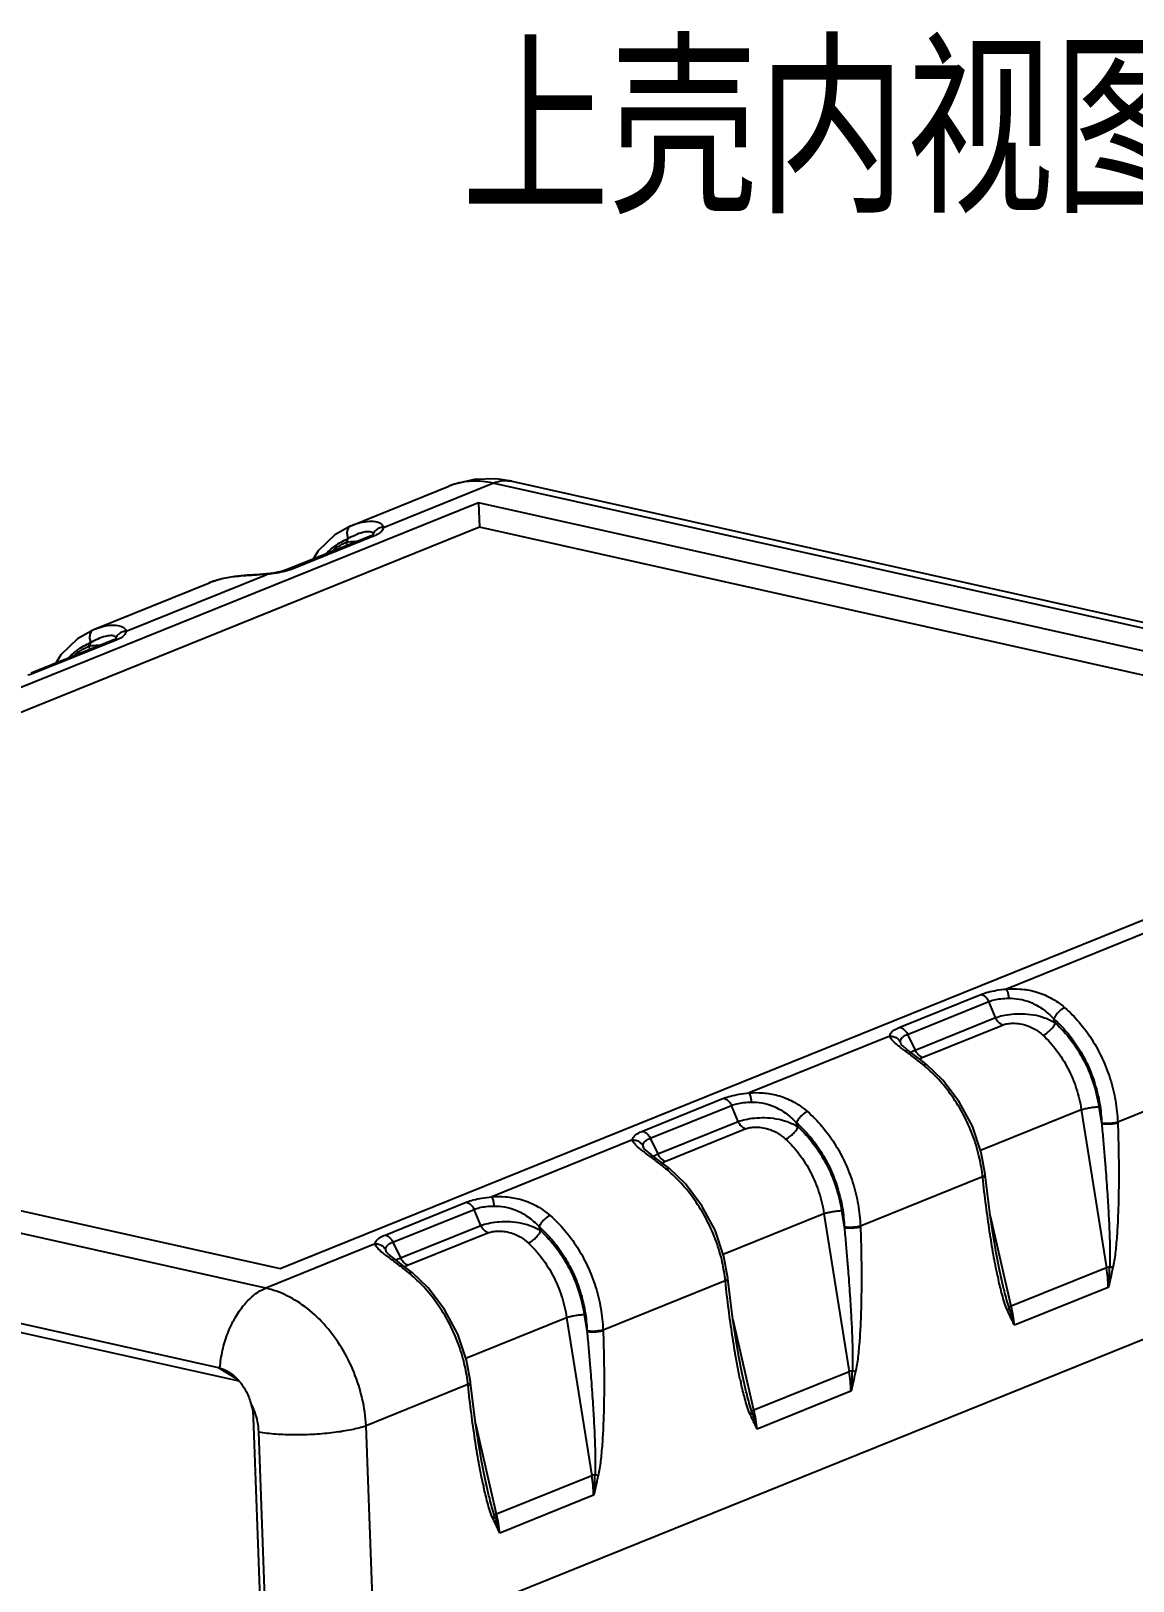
# Model space of a CAD drawing. Header units: millimetres. Extents: x 2827 to 3145, y 1044 to 1251.
# Drawn here: x 2980.6 to 3018.7, y 1089.7 to 1143.2 of the extents above; entities that cross this region are included whole.
import ezdxf
from ezdxf.enums import TextEntityAlignment as Align

# ---------------------------------------------------------------- set-up
doc = ezdxf.new("R2010")
doc.units = ezdxf.units.MM
doc.layers.add('hatch', color=56, linetype='Continuous', lineweight=9)
doc.styles.add('楷体', font='simkai_0.ttf')

# ---------------------------------------------------------------- blocks, each defined once
blk = doc.blocks.new('A$C31B311B6')
at = {"color": 7, "linetype": 'Continuous'}
for p, q in [((52.895, 93.515), (56.709, 95.054)), ((54.135, 93.437), (58.434, 95.172)), ((103.067, 85.216), (58.434, 95.172)), ((59.17, 95.246), (58.55, 95.338)), ((59.17, 95.246), (103.805, 85.289)), ((57.87, 94.402), (7.181, 73.945)), ((100.772, 84.832), (57.87, 94.402)), ((57.87, 94.402), (57.901, 93.443)), ((57.901, 93.443), (8.731, 73.599)), ((53.594, 93.079), (50.407, 91.793)), ((53.75, 93.09), (50.563, 91.804)), ((52.86, 93.501), (52.896, 93.515)), ((53.655, 93.106), (53.595, 93.08)), ((53.725, 93.129), (53.725, 93.129)), ((99.252, 84.219), (57.901, 93.443)), ((52.748, 92.993), (52.678, 92.859)), ((42.8, 89.441), (47.344, 91.275)), ((44.04, 89.363), (49.566, 91.594)), ((47.344, 91.275), (47.307, 91.26)), ((49.813, 91.646), (49.538, 91.614)), ((49.538, 91.614), (49.538, 91.614)), ((49.567, 91.594), (49.538, 91.614)), ((42.764, 89.426), (42.8, 89.441)), ((43.499, 89.005), (40.312, 87.719)), ((43.655, 89.016), (40.468, 87.73)), ((42.652, 88.918), (42.582, 88.785)), ((43.559, 89.032), (43.499, 89.005)), ((43.63, 89.055), (43.629, 89.054)), ((50.083, 64.375), (100.772, 84.832)), ((84.105, 77.563), (78.578, 75.333)), ((74.394, 73.836), (77.581, 75.122)), ((74.702, 73.554), (77.889, 74.841)), ((78.151, 74.211), (77.889, 74.841)), ((75.003, 72.941), (78.151, 74.211)), ((80.503, 74), (80.435, 74.164)), ((49.52, 63.605), (4.886, 73.561)), ((7.181, 73.945), (50.083, 64.375)), ((74.702, 73.554), (75.003, 72.941)), ((75.279, 72.65), (78.427, 73.92)), ((74.009, 73.489), (68.482, 71.258)), ((74.449, 73.164), (74.421, 73.257)), ((74.449, 73.163), (74.449, 73.164)), ((75.043, 72.684), (74.827, 72.847)), ((75.298, 72.486), (75.043, 72.684)), ((75.451, 72.364), (75.298, 72.486)), ((87.742, 72.043), (82.948, 70.108)), ((53.781, 49.432), (108.049, 71.334)), ((64.298, 69.761), (67.485, 71.048)), ((64.607, 69.48), (67.794, 70.766)), ((68.056, 70.137), (67.794, 70.766)), ((77.564, 69.008), (81.517, 70.603)), ((81.517, 70.603), (82.504, 64.398)), ((82.209, 70.719), (82.314, 70.072)), ((3.157, 70.414), (47.656, 60.488)), ((64.908, 68.866), (68.056, 70.137)), ((70.407, 69.926), (70.339, 70.09)), ((82.948, 70.108), (82.949, 70.08)), ((48.473, 59.95), (4.156, 69.836)), ((63.913, 69.414), (58.387, 67.184)), ((64.607, 69.48), (64.908, 68.866)), ((65.184, 68.575), (68.332, 69.846)), ((64.354, 69.089), (64.326, 69.183)), ((64.354, 69.089), (64.354, 69.089)), ((64.947, 68.609), (64.732, 68.772)), ((65.202, 68.412), (64.947, 68.609)), ((65.355, 68.289), (65.202, 68.412)), ((77.646, 67.969), (72.852, 66.034)), ((77.649, 67.941), (77.646, 67.969)), ((77.749, 68.044), (77.746, 68.072)), ((77.834, 67.298), (77.749, 68.044)), ((54.203, 65.687), (57.39, 66.973)), ((54.511, 65.406), (57.698, 66.692)), ((57.96, 66.062), (57.698, 66.692)), ((67.469, 64.933), (71.422, 66.528)), ((71.422, 66.528), (72.408, 60.324)), ((72.114, 66.645), (72.218, 65.998)), ((78.767, 62.89), (77.948, 66.429)), ((54.812, 64.792), (57.96, 66.062)), ((55.088, 64.501), (58.236, 65.771)), ((60.312, 65.851), (60.244, 66.015)), ((72.852, 66.034), (72.853, 66.005)), ((53.818, 65.34), (49.52, 63.605)), ((54.258, 65.015), (54.23, 65.108)), ((54.511, 65.406), (54.812, 64.792)), ((54.258, 65.015), (54.258, 65.015)), ((54.851, 64.535), (54.636, 64.698)), ((55.107, 64.338), (54.851, 64.535)), ((55.26, 64.215), (55.107, 64.338)), ((67.551, 63.894), (62.757, 61.96)), ((67.554, 63.867), (67.551, 63.894)), ((67.653, 63.97), (67.65, 63.998)), ((67.739, 63.224), (67.653, 63.97)), ((78.265, 63.937), (78.26, 63.958)), ((78.384, 63.966), (78.379, 63.988)), ((82.504, 64.398), (78.767, 62.89)), ((82.576, 63.631), (78.896, 62.146)), ((57.373, 60.859), (61.326, 62.454)), ((61.326, 62.454), (62.313, 56.249)), ((62.018, 62.571), (62.123, 61.923)), ((68.671, 58.815), (67.853, 62.355)), ((62.757, 61.96), (62.758, 61.931)), ((47.656, 60.488), (48.385, 60.049)), ((47.723, 60.471), (48.35, 60.089)), ((72.408, 60.324), (68.671, 58.815)), ((57.455, 59.82), (53.461, 58.208)), ((57.458, 59.792), (57.455, 59.82)), ((57.558, 59.896), (57.555, 59.924)), ((57.643, 59.149), (57.558, 59.896)), ((68.17, 59.863), (68.165, 59.884)), ((68.289, 59.892), (68.284, 59.913)), ((72.481, 59.557), (68.8, 58.071)), ((49.028, 58.527), (49.367, 49.232)), ((49.568, 49.187), (49.247, 57.963)), ((53.781, 49.432), (53.461, 58.208)), ((58.576, 54.741), (57.757, 58.281)), ((62.313, 56.249), (58.576, 54.741)), ((58.074, 55.788), (58.069, 55.81)), ((58.193, 55.817), (58.188, 55.839)), ((62.385, 55.482), (58.705, 53.997))]:
    blk.add_line(p, q, dxfattribs=at)
for points in [[(58.55, 95.338), (57.7, 95.314), (56.886, 95.121), (56.709, 95.054)], [(52.857, 93.499), (52.228, 93.142), (51.58, 92.512), (51.384, 92.187)], [(53.746, 93.16), (53.738, 93.154), (53.655, 93.106)], [(50.407, 91.793), (50.183, 91.721), (49.813, 91.646)], [(48.291, 91.507), (47.796, 91.417), (47.344, 91.275)], [(49.538, 91.614), (49.276, 91.592), (48.789, 91.557), (48.291, 91.507)], [(42.762, 89.425), (42.132, 89.067), (41.484, 88.437), (41.288, 88.113)], [(43.651, 89.086), (43.643, 89.08), (43.559, 89.032)], [(74.827, 72.847), (74.653, 72.981), (74.526, 73.088), (74.455, 73.159), (74.449, 73.166)], [(77.746, 68.072), (77.593, 68.925), (77.243, 69.95), (76.731, 70.912), (76.079, 71.765), (75.451, 72.364)], [(64.732, 68.772), (64.558, 68.907), (64.43, 69.014), (64.36, 69.084), (64.353, 69.092)], [(67.65, 63.998), (67.497, 64.85), (67.148, 65.875), (66.635, 66.837), (65.984, 67.691), (65.355, 68.289)], [(78.384, 63.966), (78.306, 64.322), (78.177, 64.986), (78.057, 65.697), (77.943, 66.464), (77.834, 67.298)], [(54.636, 64.698), (54.462, 64.833), (54.335, 64.94), (54.264, 65.01), (54.258, 65.017)], [(57.555, 59.924), (57.402, 60.776), (57.052, 61.801), (56.54, 62.763), (55.888, 63.617), (55.26, 64.215)], [(68.289, 59.892), (68.21, 60.248), (68.082, 60.911), (67.961, 61.623), (67.847, 62.39), (67.739, 63.224)], [(58.193, 55.818), (58.115, 56.174), (57.986, 56.837), (57.866, 57.549), (57.752, 58.315), (57.643, 59.149)]]:
    blk.add_lwpolyline(points, dxfattribs=at)
for centre, radius, start, end in [((57.689, 92.63), 2.615, 109.33965, 112.01889), ((53.133, 94.621), 1.65, 291.9581, 292.93169), ((48.663, 103.286), 11.727, 274.28429, 274.41599), ((43.037, 90.547), 1.65, 291.95811, 292.93169), ((71.805, 68.072), 5.542, 49.70333, 50.68856), ((61.709, 63.997), 5.542, 49.70333, 50.68856), ((71.598, 67.339), 6.081, 6.47952, 6.74578), ((71.628, 67.342), 6.051, 5.942, 6.47975), ((70.577, 64.858), 12.062, 354.1644, 357.98186), ((51.613, 59.923), 5.542, 49.70333, 50.68856), ((61.502, 63.265), 6.081, 6.47952, 6.74578), ((61.532, 63.268), 6.051, 5.942, 6.47975), ((91.608, 67.035), 13.698, 192.43811, 192.98102), ((76.241, 63.419), 6.339, 1.91696, 8.88378), ((72.617, 61.441), 6.318, 6.40326, 13.25585), ((47.4, 59.344), 1.172, 74.02347, 77.40825), ((66.146, 59.345), 6.339, 1.91696, 8.88378), ((60.482, 60.783), 12.062, 354.1644, 357.98186), ((51.41, 59.191), 6.077, 6.47829, 6.74471), ((51.441, 59.194), 6.047, 5.94358, 6.47852), ((81.512, 62.961), 13.698, 192.43811, 192.98102), ((62.522, 57.367), 6.318, 6.40326, 13.25585), ((71.417, 58.887), 13.698, 192.43811, 192.98102), ((56.05, 55.27), 6.339, 1.91696, 8.88378), ((50.386, 56.709), 12.062, 354.1644, 357.98186), ((52.426, 53.292), 6.318, 6.40326, 13.25585)]:
    blk.add_arc(centre, radius, start, end, dxfattribs=at)
for points, start_tangent, end_tangent in [([(58.434, 95.172), (57.604, 95.247), (56.823, 95.097)], (-0.976023, 0.217669), (-0.943587, -0.331124)), ([(58.433, 95.172), (58.875, 95.271), (59.17, 95.246)], (0.927327, 0.374251), (0.976483, -0.215596)), ([(52.896, 93.515), (53.224, 93.623), (53.589, 93.677), (53.881, 93.65), (54.064, 93.56), (54.135, 93.437)], (0.92724, 0.374468), (0.132102, -0.991236)), ([(52.77, 93.429), (52.717, 93.309), (52.709, 93.156), (52.747, 92.993)], (-0.604057, -0.796941), (0.352751, -0.935717)), ([(52.748, 92.993), (53.037, 93.146), (53.324, 93.248)], (0.854849, 0.518877), (0.970588, 0.240747)), ([(52.857, 93.499), (52.77, 93.429)], (-0.920891, -0.389821), (-0.604057, -0.796941)), ([(53.324, 93.248), (53.549, 93.279)], (0.970588, 0.240747), (0.999855, 0.017016)), ([(53.549, 93.279), (53.687, 93.251), (53.737, 93.185)], (0.999855, 0.017016), (0.110705, -0.993853)), ([(53.75, 93.09), (53.632, 93.091), (53.595, 93.08)], (-0.976013, 0.217712), (-0.927541, -0.373722)), ([(53.733, 93.148), (53.725, 93.13)], (-0.314216, -0.949351), (-0.453654, -0.891178)), ([(53.736, 93.163), (53.733, 93.148)], (-0.169135, -0.985593), (-0.314216, -0.949351)), ([(53.737, 93.185), (53.736, 93.163)], (0.111807, -0.99373), (-0.169135, -0.985593)), ([(54.135, 93.437), (53.972, 93.404), (53.833, 93.316), (53.737, 93.185)], (-0.99969, -0.024907), (-0.426621, -0.904431)), ([(54.135, 93.437), (54.088, 93.312), (53.958, 93.196), (53.776, 93.101)], (-0.016708, -0.99986), (-0.920919, -0.389755)), ([(51.876, 92.398), (52.23, 92.702), (52.748, 92.993)], (0.703452, 0.710743), (0.922006, 0.387176)), ([(52.069, 92.465), (52.678, 92.859)], (0.758185, 0.652039), (0.906839, 0.421477)), ([(52.678, 92.859), (53.043, 92.89), (53.102, 92.887)], (0.984153, 0.177321), (0.996938, -0.078199)), ([(52.717, 92.725), (52.678, 92.859)], (-0.185174, 0.982706), (-0.372491, 0.928036)), ([(50.563, 91.804), (50.29, 91.715)], (-0.927249, -0.374446), (-0.966719, -0.255839)), ([(50.563, 91.804), (50.445, 91.805), (50.407, 91.793)], (-0.976014, 0.21771), (-0.926538, -0.376201)), ([(47.859, 91.429), (47.344, 91.275)], (-0.977812, -0.209486), (-0.927612, -0.373544)), ([(49.539, 91.592), (49.031, 91.56), (48.45, 91.517), (47.859, 91.429)], (-0.997205, -0.074717), (-0.977812, -0.209486)), ([(50.29, 91.715), (49.954, 91.643), (49.566, 91.594)], (-0.966719, -0.255839), (-0.995801, -0.091547)), ([(42.674, 89.355), (42.621, 89.234), (42.613, 89.081), (42.652, 88.918)], (-0.604057, -0.796941), (0.352751, -0.935717)), ([(42.762, 89.425), (42.674, 89.355)], (-0.920891, -0.389821), (-0.604057, -0.796941)), ([(42.8, 89.441), (43.129, 89.549), (43.494, 89.603), (43.786, 89.575), (43.969, 89.486), (44.039, 89.363)], (0.92724, 0.374468), (0.132102, -0.991236)), ([(44.039, 89.363), (43.876, 89.329), (43.737, 89.241), (43.641, 89.111)], (-0.99969, -0.024907), (-0.426621, -0.904431)), ([(44.04, 89.363), (43.993, 89.238), (43.862, 89.121), (43.68, 89.027)], (-0.01671, -0.99986), (-0.920919, -0.389755)), ([(41.78, 88.323), (42.135, 88.627), (42.652, 88.918)], (0.703452, 0.710743), (0.922006, 0.387176)), ([(41.973, 88.39), (42.582, 88.785)], (0.758185, 0.652039), (0.906839, 0.421477)), ([(42.582, 88.785), (42.948, 88.816), (43.006, 88.812)], (0.984153, 0.177321), (0.996938, -0.078199)), ([(42.622, 88.65), (42.582, 88.785)], (-0.185174, 0.982706), (-0.372491, 0.928036)), ([(42.652, 88.918), (42.942, 89.072), (43.228, 89.174)], (0.854849, 0.518877), (0.970588, 0.240745)), ([(43.228, 89.174), (43.453, 89.205)], (0.970588, 0.240745), (0.999855, 0.017013)), ([(43.453, 89.205), (43.591, 89.177), (43.641, 89.111)], (0.999855, 0.017013), (0.110705, -0.993853)), ([(43.655, 89.016), (43.536, 89.017), (43.499, 89.005)], (-0.976013, 0.217712), (-0.927541, -0.373722)), ([(43.637, 89.073), (43.629, 89.055)], (-0.314216, -0.949351), (-0.453654, -0.891178)), ([(43.641, 89.088), (43.637, 89.073)], (-0.169135, -0.985593), (-0.314216, -0.949351)), ([(43.641, 89.111), (43.641, 89.088)], (0.111806, -0.99373), (-0.169135, -0.985593)), ([(40.468, 87.73), (40.194, 87.64)], (-0.927249, -0.374446), (-0.96672, -0.255838)), ([(40.468, 87.73), (40.349, 87.731), (40.312, 87.719)], (-0.976014, 0.21771), (-0.926538, -0.376201)), ([(77.581, 75.122), (77.855, 75.211), (78.19, 75.283), (78.578, 75.333)], (0.927157, 0.374674), (0.995805, 0.091506)), ([(77.581, 75.122), (77.701, 75.07), (77.808, 74.972), (77.889, 74.841)], (0.976014, -0.21771), (0.412157, -0.911113)), ([(77.889, 74.841), (78.1, 74.908), (78.362, 74.953), (78.669, 74.971)], (0.919523, 0.393036), (0.999917, 0.012846)), ([(78.577, 75.332), (78.612, 75.255), (78.644, 75.128), (78.669, 74.971)], (0.577977, -0.816053), (0.116638, -0.993174)), ([(78.578, 75.333), (79.114, 75.334), (79.699, 75.235), (80.302, 74.994), (80.868, 74.6)], (0.997019, 0.077154), (0.755177, -0.655521)), ([(78.669, 74.971), (79.077, 74.939), (79.524, 74.812), (79.99, 74.555), (80.435, 74.164)], (0.999916, 0.012934), (0.686098, -0.727509)), ([(78.151, 74.211), (78.434, 74.293), (78.786, 74.348), (79.189, 74.364), (79.629, 74.324), (80.077, 74.207), (80.503, 74)], (0.935114, 0.354348), (0.846856, -0.531822)), ([(78.427, 73.92), (78.319, 73.987), (78.224, 74.087), (78.151, 74.211)], (-0.917525, 0.397678), (-0.412176, 0.911104)), ([(80.868, 74.6), (80.749, 74.536), (80.626, 74.43), (80.516, 74.3), (80.435, 74.164)], (-0.93754, -0.347876), (-0.422489, -0.906368)), ([(80.435, 74.164), (80.948, 73.643), (81.397, 73.031), (81.769, 72.346), (82.051, 71.61), (82.235, 70.843), (82.314, 70.072)], (0.754295, -0.656535), (0.036562, -0.999331)), ([(80.868, 74.6), (81.434, 74.028), (81.93, 73.356), (82.339, 72.605), (82.652, 71.797), (82.856, 70.956), (82.948, 70.108)], (0.755204, -0.65549), (0.039572, -0.999217)), ([(74.009, 73.489), (74.056, 73.614), (74.186, 73.731), (74.394, 73.836)], (0.01684, 0.999858), (0.927504, 0.373813)), ([(74.394, 73.836), (74.514, 73.783), (74.621, 73.686), (74.702, 73.554)], (0.976013, -0.217712), (0.41216, -0.911112)), ([(74.421, 73.257), (74.448, 73.373), (74.543, 73.472), (74.702, 73.554)], (-0.082234, 0.996613), (0.934739, 0.355335)), ([(78.427, 73.92), (78.614, 73.971), (78.847, 73.991), (79.115, 73.969), (79.411, 73.893), (79.715, 73.747), (80.012, 73.524)], (0.927219, 0.374521), (0.735854, -0.677141)), ([(80.012, 73.524), (80.145, 73.595), (80.284, 73.71), (80.41, 73.851), (80.503, 74)], (0.938274, 0.345892), (0.448642, 0.893712)), ([(80.503, 74), (81.11, 73.329), (81.611, 72.535), (81.984, 71.649), (82.209, 70.719)], (0.737403, -0.675453), (0.157231, -0.987562)), ([(74.009, 73.489), (74.174, 73.463), (74.318, 73.382), (74.421, 73.257)], (0.999686, 0.025063), (0.477405, -0.878683)), ([(74.38, 73.074), (74.266, 73.165), (74.081, 73.345), (74.009, 73.489)], (-0.789364, 0.613925), (-0.132157, 0.991229)), ([(74.564, 72.934), (74.38, 73.074)], (-0.802091, 0.597201), (-0.789364, 0.613925)), ([(80.012, 73.524), (80.549, 72.927), (80.991, 72.221), (81.319, 71.433), (81.517, 70.603)], (0.735919, -0.67707), (0.152885, -0.988244)), ([(75.315, 72.359), (74.939, 72.655), (74.564, 72.934)], (-0.773717, 0.633532), (-0.802091, 0.597201)), ([(74.83, 72.846), (75.003, 72.941)], (0.801571, 0.5979), (0.919107, 0.394008)), ([(75.279, 72.65), (75.171, 72.717), (75.076, 72.816), (75.003, 72.941)], (-0.917531, 0.397664), (-0.41216, 0.911112)), ([(75.168, 72.588), (75.279, 72.65)], (0.783594, 0.621273), (0.927435, 0.373983)), ([(75.315, 72.359), (75.407, 72.38), (75.45, 72.362)], (0.916024, 0.401123), (0.803243, -0.595651)), ([(77.637, 68.053), (77.503, 68.796), (77.249, 69.616), (76.891, 70.406), (76.44, 71.14), (75.909, 71.798), (75.389, 72.298)], (-0.117463, 0.993077), (-0.76272, 0.646729)), ([(67.485, 71.048), (67.759, 71.137), (68.094, 71.208), (68.482, 71.258)], (0.927157, 0.374674), (0.995805, 0.091506)), ([(68.482, 71.258), (69.019, 71.26), (69.604, 71.161), (70.206, 70.92), (70.773, 70.526)], (0.997019, 0.077154), (0.755177, -0.655521)), ([(68.482, 71.258), (68.517, 71.18), (68.549, 71.054), (68.573, 70.897)], (0.577977, -0.816053), (0.116638, -0.993174)), ([(67.485, 71.048), (67.606, 70.995), (67.713, 70.897), (67.794, 70.766)], (0.976014, -0.21771), (0.412157, -0.911113)), ([(67.794, 70.766), (68.005, 70.834), (68.266, 70.878), (68.573, 70.897)], (0.919523, 0.393036), (0.999917, 0.012846)), ([(68.573, 70.897), (68.982, 70.865), (69.428, 70.737), (69.894, 70.481), (70.339, 70.09)], (0.999916, 0.012934), (0.686098, -0.727509)), ([(70.773, 70.526), (70.654, 70.461), (70.53, 70.356), (70.42, 70.226), (70.339, 70.09)], (-0.93754, -0.347876), (-0.422489, -0.906368)), ([(70.773, 70.526), (71.339, 69.953), (71.834, 69.281), (72.244, 68.53), (72.556, 67.722), (72.761, 66.882), (72.852, 66.034)], (0.755204, -0.65549), (0.039572, -0.999217)), ([(81.517, 70.603), (81.667, 70.643), (81.851, 70.679), (82.041, 70.706), (82.209, 70.719)], (0.952384, 0.304902), (0.9992, 0.039999)), ([(68.056, 70.137), (68.339, 70.218), (68.69, 70.273), (69.094, 70.29), (69.534, 70.249), (69.982, 70.133), (70.407, 69.926)], (0.935114, 0.354348), (0.846856, -0.531822)), ([(68.332, 69.846), (68.223, 69.913), (68.129, 70.013), (68.056, 70.137)], (-0.917525, 0.397678), (-0.412176, 0.911104)), ([(68.332, 69.846), (68.519, 69.897), (68.751, 69.916), (69.02, 69.895), (69.315, 69.818), (69.62, 69.673), (69.916, 69.449)], (0.927219, 0.374521), (0.735854, -0.677141)), ([(69.916, 69.449), (70.049, 69.52), (70.189, 69.635), (70.314, 69.777), (70.407, 69.926)], (0.938274, 0.345892), (0.448642, 0.893712)), ([(70.339, 70.09), (70.853, 69.569), (71.302, 68.956), (71.673, 68.272), (71.955, 67.535), (72.14, 66.768), (72.218, 65.998)], (0.754295, -0.656535), (0.036562, -0.999331)), ([(70.407, 69.926), (71.015, 69.255), (71.515, 68.46), (71.888, 67.574), (72.114, 66.645)], (0.737403, -0.675453), (0.157231, -0.987562)), ([(82.314, 70.072), (82.315, 70.063), (82.316, 70.053), (82.317, 70.043)], (0.157077, -0.987586), (0.153871, -0.988091)), ([(82.948, 70.109), (82.812, 70.078), (82.645, 70.06), (82.47, 70.058), (82.316, 70.072)], (-0.951817, -0.306666), (-0.987752, 0.156035)), ([(82.949, 70.08), (82.813, 70.049), (82.646, 70.031), (82.471, 70.029), (82.317, 70.043)], (-0.951817, -0.306666), (-0.987752, 0.156035)), ([(82.317, 70.043), (82.379, 69.366), (82.432, 68.74), (82.477, 68.166), (82.515, 67.644), (82.547, 67.171), (82.573, 66.741), (82.595, 66.347), (82.612, 65.989), (82.625, 65.643), (82.635, 65.306), (82.64, 64.988), (82.639, 64.696), (82.631, 64.433)], (0.093969, -0.995575), (-0.051395, -0.998678)), ([(82.949, 70.08), (82.969, 69.4), (82.981, 68.771), (82.986, 68.194), (82.985, 67.668), (82.978, 67.19), (82.967, 66.754), (82.952, 66.355), (82.934, 65.992), (82.911, 65.64), (82.883, 65.296), (82.848, 64.97), (82.807, 64.668), (82.755, 64.396)], (0.03645, -0.999335), (-0.217082, -0.976153)), ([(63.913, 69.414), (63.96, 69.539), (64.091, 69.656), (64.298, 69.761)], (0.01684, 0.999858), (0.927504, 0.373813)), ([(63.914, 69.414), (64.079, 69.389), (64.223, 69.308), (64.326, 69.183)], (0.999686, 0.025063), (0.477405, -0.878683)), ([(64.284, 68.999), (64.17, 69.091), (63.985, 69.271), (63.914, 69.414)], (-0.789364, 0.613925), (-0.132157, 0.991229)), ([(64.298, 69.761), (64.419, 69.709), (64.526, 69.611), (64.607, 69.48)], (0.976013, -0.217712), (0.41216, -0.911112)), ([(64.326, 69.183), (64.352, 69.298), (64.448, 69.398), (64.607, 69.48)], (-0.082234, 0.996613), (0.934739, 0.355335)), ([(69.916, 69.449), (70.453, 68.853), (70.895, 68.146), (71.224, 67.358), (71.422, 66.528)], (0.735919, -0.67707), (0.152885, -0.988244)), ([(64.468, 68.86), (64.284, 68.999)], (-0.802091, 0.597201), (-0.789364, 0.613925)), ([(65.22, 68.285), (64.843, 68.581), (64.468, 68.86)], (-0.773717, 0.633532), (-0.802091, 0.597201)), ([(64.735, 68.771), (64.908, 68.866)], (0.801571, 0.5979), (0.919107, 0.394008)), ([(65.184, 68.575), (65.075, 68.642), (64.981, 68.742), (64.908, 68.866)], (-0.917531, 0.397664), (-0.41216, 0.911112)), ([(65.072, 68.514), (65.184, 68.575)], (0.783594, 0.621273), (0.927435, 0.373983)), ([(65.22, 68.285), (65.312, 68.305), (65.354, 68.288)], (0.916024, 0.401123), (0.803243, -0.595651)), ([(67.541, 63.979), (67.408, 64.721), (67.153, 65.542), (66.795, 66.331), (66.344, 67.066), (65.814, 67.723), (65.293, 68.224)], (-0.117463, 0.993077), (-0.76272, 0.646729)), ([(77.646, 67.969), (77.727, 68.026), (77.74, 68.048)], (0.899442, 0.43704), (0.368477, 0.929637)), ([(77.649, 67.941), (77.73, 67.997), (77.748, 68.044)], (0.899442, 0.43704), (-0.009122, 0.999958)), ([(78.232, 64.085), (78.07, 64.915), (77.921, 65.827), (77.78, 66.832), (77.649, 67.941)], (-0.215291, 0.97655), (-0.106693, 0.994292)), ([(77.74, 68.048), (77.745, 68.072)], (0.368477, 0.929637), (-0.009327, 0.999957)), ([(57.39, 66.973), (57.664, 67.063), (57.999, 67.134), (58.387, 67.184)], (0.927157, 0.374674), (0.995805, 0.091506)), ([(57.39, 66.973), (57.51, 66.921), (57.617, 66.823), (57.698, 66.692)], (0.976014, -0.21771), (0.412157, -0.911113)), ([(58.386, 67.184), (58.421, 67.106), (58.453, 66.98), (58.478, 66.822)], (0.577977, -0.816053), (0.116638, -0.993174)), ([(58.387, 67.184), (58.923, 67.186), (59.508, 67.086), (60.111, 66.846), (60.677, 66.452)], (0.997019, 0.077154), (0.755177, -0.655521)), ([(57.698, 66.692), (57.909, 66.759), (58.171, 66.804), (58.478, 66.822)], (0.919523, 0.393036), (0.999917, 0.012846)), ([(58.478, 66.822), (58.886, 66.791), (59.333, 66.663), (59.798, 66.406), (60.244, 66.015)], (0.999916, 0.012934), (0.686098, -0.727509)), ([(60.677, 66.452), (60.558, 66.387), (60.435, 66.282), (60.325, 66.152), (60.244, 66.015)], (-0.93754, -0.347876), (-0.422489, -0.906368)), ([(60.677, 66.452), (61.243, 65.879), (61.738, 65.207), (62.148, 64.456), (62.46, 63.648), (62.665, 62.808), (62.757, 61.96)], (0.755204, -0.65549), (0.039572, -0.999217)), ([(71.422, 66.529), (71.571, 66.569), (71.755, 66.605), (71.946, 66.632), (72.114, 66.645)], (0.952384, 0.304902), (0.9992, 0.039999)), ([(53.818, 65.34), (53.865, 65.465), (53.995, 65.582), (54.203, 65.687)], (0.01684, 0.999858), (0.927504, 0.373813)), ([(54.203, 65.687), (54.323, 65.635), (54.43, 65.537), (54.511, 65.406)], (0.976013, -0.217712), (0.41216, -0.911112)), ([(57.96, 66.062), (58.243, 66.144), (58.594, 66.199), (58.998, 66.215), (59.438, 66.175), (59.886, 66.059), (60.312, 65.851)], (0.935114, 0.354348), (0.846856, -0.531822)), ([(58.236, 65.771), (58.128, 65.838), (58.033, 65.938), (57.96, 66.062)], (-0.917525, 0.397678), (-0.412176, 0.911104)), ([(58.236, 65.771), (58.423, 65.822), (58.656, 65.842), (58.924, 65.82), (59.22, 65.744), (59.524, 65.598), (59.82, 65.375)], (0.927219, 0.374521), (0.735854, -0.677141)), ([(59.82, 65.375), (59.954, 65.446), (60.093, 65.561), (60.218, 65.703), (60.312, 65.851)], (0.938274, 0.345892), (0.448642, 0.893712)), ([(60.244, 66.015), (60.757, 65.494), (61.206, 64.882), (61.578, 64.198), (61.86, 63.461), (62.044, 62.694), (62.123, 61.923)], (0.754295, -0.656535), (0.036562, -0.999331)), ([(60.312, 65.851), (60.919, 65.181), (61.42, 64.386), (61.792, 63.5), (62.018, 62.571)], (0.737403, -0.675453), (0.157231, -0.987562)), ([(72.218, 65.998), (72.219, 65.988), (72.22, 65.978), (72.221, 65.969)], (0.157077, -0.987586), (0.153871, -0.988091)), ([(72.852, 66.034), (72.717, 66.003), (72.549, 65.986), (72.375, 65.984), (72.22, 65.998)], (-0.951817, -0.306666), (-0.987752, 0.156035)), ([(72.853, 66.005), (72.718, 65.974), (72.55, 65.957), (72.376, 65.955), (72.221, 65.969)], (-0.951817, -0.306666), (-0.987752, 0.156035)), ([(72.221, 65.969), (72.283, 65.291), (72.336, 64.665), (72.382, 64.092), (72.42, 63.57), (72.451, 63.097), (72.478, 62.667), (72.499, 62.272), (72.516, 61.915), (72.53, 61.569), (72.54, 61.232), (72.545, 60.914), (72.544, 60.621), (72.536, 60.358)], (0.093969, -0.995575), (-0.051395, -0.998678)), ([(72.853, 66.005), (72.874, 65.326), (72.886, 64.697), (72.891, 64.119), (72.889, 63.593), (72.882, 63.115), (72.871, 62.68), (72.857, 62.28), (72.839, 61.917), (72.816, 61.565), (72.787, 61.221), (72.753, 60.895), (72.711, 60.594), (72.66, 60.322)], (0.03645, -0.999335), (-0.217082, -0.976153)), ([(53.818, 65.34), (53.983, 65.315), (54.127, 65.234), (54.23, 65.108)], (0.999686, 0.025063), (0.477405, -0.878683)), ([(54.189, 64.925), (54.075, 65.016), (53.889, 65.196), (53.818, 65.34)], (-0.789364, 0.613925), (-0.132157, 0.991229)), ([(54.23, 65.108), (54.257, 65.224), (54.352, 65.324), (54.511, 65.406)], (-0.082234, 0.996613), (0.934739, 0.355335)), ([(59.82, 65.375), (60.358, 64.779), (60.8, 64.072), (61.128, 63.284), (61.326, 62.454)], (0.735919, -0.67707), (0.152885, -0.988244)), ([(54.373, 64.786), (54.189, 64.925)], (-0.802091, 0.597201), (-0.789364, 0.613925)), ([(55.124, 64.211), (54.748, 64.506), (54.373, 64.786)], (-0.773717, 0.633532), (-0.802091, 0.597201)), ([(54.639, 64.697), (54.812, 64.792)], (0.801571, 0.5979), (0.919107, 0.394008)), ([(55.088, 64.501), (54.98, 64.568), (54.885, 64.668), (54.812, 64.792)], (-0.917531, 0.397664), (-0.41216, 0.911112)), ([(54.976, 64.44), (55.088, 64.501)], (0.783594, 0.621273), (0.927435, 0.373983)), ([(82.631, 64.433), (82.563, 64.415), (82.504, 64.398)], (-0.972956, -0.230989), (-0.952384, -0.304902)), ([(82.755, 64.396), (82.719, 64.408), (82.677, 64.42), (82.631, 64.433)], (-0.949458, 0.313893), (-0.964889, 0.262659)), ([(55.124, 64.211), (55.216, 64.231), (55.259, 64.214)], (0.916024, 0.401123), (0.803243, -0.595651)), ([(57.446, 59.905), (57.312, 60.647), (57.058, 61.467), (56.7, 62.257), (56.248, 62.991), (55.718, 63.649), (55.197, 64.15)], (-0.117444, 0.993079), (-0.76272, 0.646729)), ([(67.551, 63.895), (67.632, 63.951), (67.644, 63.973)], (0.899442, 0.43704), (0.368477, 0.929637)), ([(67.554, 63.867), (67.635, 63.923), (67.652, 63.97)], (0.899442, 0.43704), (-0.009122, 0.999958)), ([(68.136, 60.011), (67.975, 60.841), (67.825, 61.753), (67.684, 62.757), (67.554, 63.867)], (-0.215291, 0.97655), (-0.106693, 0.994292)), ([(67.644, 63.973), (67.649, 63.998)], (0.368477, 0.929637), (-0.009327, 0.999957)), ([(78.621, 62.727), (78.411, 63.35), (78.265, 63.937)], (-0.439882, 0.898056), (-0.225996, 0.974128)), ([(78.685, 62.84), (78.5, 63.489), (78.385, 63.966)], (-0.329745, 0.94407), (-0.226911, 0.973916)), ([(82.755, 64.396), (82.732, 64.295), (82.707, 64.183), (82.678, 64.061), (82.647, 63.928), (82.613, 63.785), (82.576, 63.631)], (-0.219043, -0.975715), (-0.232067, -0.9727)), ([(47.723, 60.471), (47.828, 61.161), (48.029, 61.828), (48.317, 62.437), (48.675, 62.954), (49.083, 63.35), (49.52, 63.605)], (0.078449, 0.996918), (0.927327, 0.374251)), ([(53.461, 58.208), (53.31, 59.261), (52.986, 60.293), (52.503, 61.255), (51.883, 62.104), (51.156, 62.799), (50.355, 63.307), (49.52, 63.605)], (-0.057273, 0.998359), (-0.975988, 0.217823)), ([(78.621, 62.727), (78.648, 62.765), (78.67, 62.803), (78.685, 62.84)], (0.626598, 0.779343), (0.303768, 0.952746)), ([(78.896, 62.146), (78.804, 62.337), (78.712, 62.531), (78.621, 62.727)], (-0.433146, 0.901324), (-0.415476, 0.909604)), ([(78.767, 62.89), (78.72, 62.864), (78.685, 62.84)], (-0.89813, -0.43973), (-0.770992, -0.636845)), ([(78.896, 62.146), (78.831, 62.375), (78.761, 62.606), (78.685, 62.84)], (-0.261933, 0.965086), (-0.314961, 0.949105)), ([(61.326, 62.454), (61.476, 62.494), (61.66, 62.53), (61.85, 62.557), (62.018, 62.571)], (0.952384, 0.304902), (0.9992, 0.039999)), ([(62.123, 61.923), (62.124, 61.914), (62.125, 61.904), (62.126, 61.894)], (0.157077, -0.987586), (0.153871, -0.988091)), ([(62.757, 61.96), (62.621, 61.929), (62.454, 61.911), (62.279, 61.909), (62.125, 61.923)], (-0.951817, -0.306666), (-0.987752, 0.156035)), ([(62.758, 61.931), (62.622, 61.9), (62.455, 61.882), (62.28, 61.88), (62.126, 61.894)], (-0.951817, -0.306666), (-0.987752, 0.156035)), ([(62.126, 61.894), (62.187, 61.217), (62.241, 60.591), (62.286, 60.017), (62.324, 59.496), (62.356, 59.023), (62.382, 58.592), (62.404, 58.198), (62.421, 57.841), (62.434, 57.495), (62.444, 57.158), (62.449, 56.84), (62.448, 56.547), (62.44, 56.284)], (0.093969, -0.995575), (-0.051395, -0.998678)), ([(62.758, 61.931), (62.778, 61.251), (62.79, 60.622), (62.795, 60.045), (62.793, 59.519), (62.787, 59.041), (62.776, 58.606), (62.761, 58.206), (62.743, 57.843), (62.72, 57.491), (62.692, 57.147), (62.657, 56.821), (62.616, 56.52), (62.564, 56.247)], (0.03645, -0.999335), (-0.217082, -0.976153)), ([(47.723, 60.471), (48.087, 60.304)], (0.961367, -0.275272), (0.841841, -0.539725)), ([(48.087, 60.304), (48.095, 60.299), (48.446, 59.995), (48.733, 59.587), (48.927, 59.122)], (0.841841, -0.539725), (0.29095, -0.956738)), ([(72.536, 60.358), (72.468, 60.341), (72.408, 60.324)], (-0.972956, -0.230989), (-0.952384, -0.304902)), ([(72.66, 60.322), (72.637, 60.221), (72.611, 60.109), (72.583, 59.987), (72.552, 59.854), (72.518, 59.711), (72.481, 59.557)], (-0.219043, -0.975715), (-0.232067, -0.9727)), ([(72.66, 60.322), (72.623, 60.333), (72.582, 60.346), (72.536, 60.358)], (-0.949458, 0.313893), (-0.964889, 0.262659)), ([(57.455, 59.82), (57.536, 59.877), (57.549, 59.899)], (0.899442, 0.43704), (0.368477, 0.929637)), ([(57.458, 59.792), (57.539, 59.849), (57.557, 59.896)], (0.899442, 0.43704), (-0.009122, 0.999958)), ([(58.041, 55.936), (57.879, 56.766), (57.729, 57.679), (57.589, 58.683), (57.458, 59.792)], (-0.215291, 0.97655), (-0.106693, 0.994292)), ([(57.549, 59.899), (57.554, 59.924)], (0.368477, 0.929637), (-0.009327, 0.999957)), ([(68.525, 58.653), (68.316, 59.275), (68.17, 59.863)], (-0.439882, 0.898056), (-0.225996, 0.974128)), ([(68.59, 58.766), (68.404, 59.414), (68.289, 59.892)], (-0.329745, 0.94407), (-0.226911, 0.973916)), ([(49.247, 57.963), (49.201, 58.361), (49.093, 58.753), (48.927, 59.122)], (-0.036608, 0.99933), (-0.478686, 0.877986)), ([(48.927, 59.122), (48.998, 58.816), (49.028, 58.527)], (0.29095, -0.956738), (0.036445, -0.999336)), ([(68.8, 58.071), (68.708, 58.263), (68.616, 58.456), (68.525, 58.653)], (-0.433146, 0.901324), (-0.415476, 0.909604)), ([(68.526, 58.653), (68.553, 58.691), (68.574, 58.728), (68.589, 58.766)], (0.626598, 0.779343), (0.303768, 0.952746)), ([(68.671, 58.815), (68.624, 58.79), (68.59, 58.766)], (-0.89813, -0.43973), (-0.770992, -0.636845)), ([(68.8, 58.071), (68.735, 58.301), (68.665, 58.532), (68.59, 58.766)], (-0.261933, 0.965086), (-0.314961, 0.949105)), ([(49.247, 57.963), (49.912, 57.889), (50.66, 57.862), (51.441, 57.883), (52.202, 57.952), (52.891, 58.063), (53.46, 58.208)], (0.987752, -0.156035), (0.951817, 0.306666)), ([(62.44, 56.284), (62.372, 56.267), (62.313, 56.249)], (-0.972956, -0.230989), (-0.952384, -0.304902)), ([(62.564, 56.247), (62.541, 56.146), (62.516, 56.035), (62.487, 55.912), (62.456, 55.78), (62.422, 55.636), (62.385, 55.482)], (-0.219043, -0.975715), (-0.232067, -0.9727)), ([(62.564, 56.247), (62.528, 56.259), (62.486, 56.271), (62.44, 56.284)], (-0.949458, 0.313893), (-0.964889, 0.262659)), ([(58.43, 54.579), (58.22, 55.201), (58.074, 55.788)], (-0.439882, 0.898056), (-0.225996, 0.974128)), ([(58.494, 54.691), (58.309, 55.34), (58.194, 55.817)], (-0.329745, 0.94407), (-0.226911, 0.973916)), ([(58.576, 54.741), (58.529, 54.716), (58.494, 54.691)], (-0.89813, -0.43973), (-0.770992, -0.636845)), ([(58.43, 54.579), (58.457, 54.616), (58.479, 54.654), (58.494, 54.691)], (0.626598, 0.779343), (0.303768, 0.952746)), ([(58.705, 53.997), (58.613, 54.188), (58.521, 54.382), (58.43, 54.579)], (-0.433146, 0.901324), (-0.415476, 0.909604)), ([(58.705, 53.997), (58.64, 54.226), (58.569, 54.458), (58.494, 54.691)], (-0.261933, 0.965086), (-0.314961, 0.949105))]:
    blk.add_spline(points, degree=3, dxfattribs=dict(at, start_tangent=start_tangent, end_tangent=end_tangent))

msp = doc.modelspace()

# ---------------------------------------------------------------- block references
at = {"xscale": 0.8800000000000001, "yscale": 0.8800000000000001, "zscale": 0.8800000000000001}
msp.add_blockref('A$C31B311B6', (2945.142, 1043.853), dxfattribs=at)

# ---------------------------------------------------------------- texts
at = {"layer": 'hatch', "color": 6, "style": '楷体', "width": 0.75}
msp.add_text('上壳内视图', height=5, dxfattribs=at).set_placement((3008.264, 1140.046), align=Align.MIDDLE)

doc.saveas('drawing.dxf')
